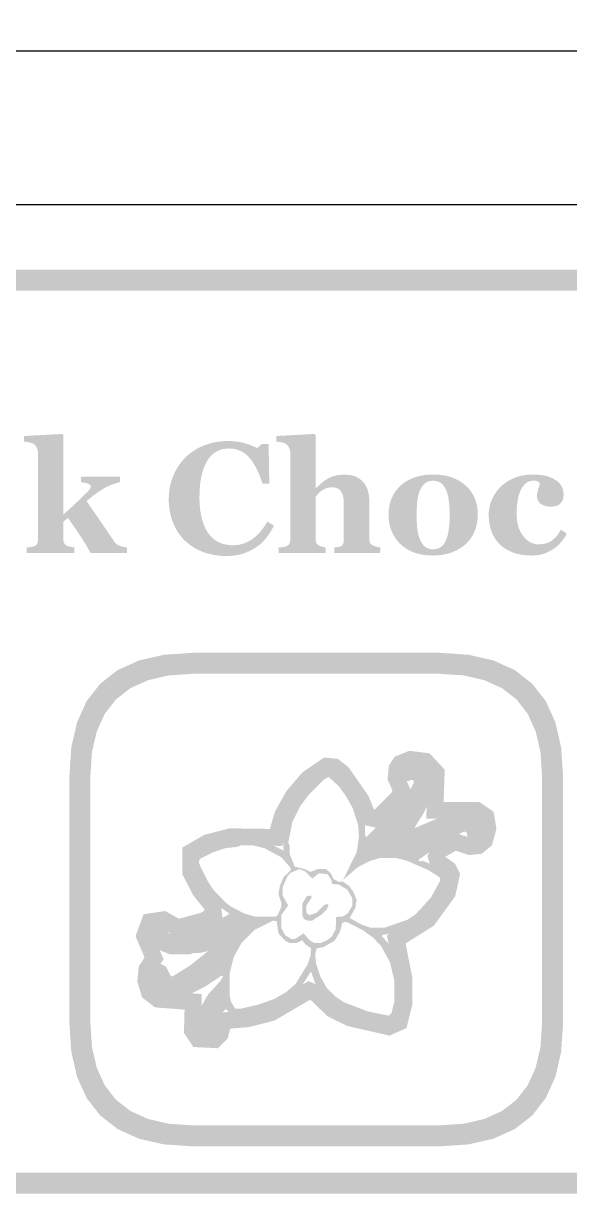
# Model space of a CAD drawing. Header units: millimetres. Extents: x 6 to 441, y 6 to 299.
# Drawn here: x 64.03 to 74.42, y 28.2 to 50.49 of the extents above; entities that cross this region are included whole.
import ezdxf

# ---------------------------------------------------------------- set-up
doc = ezdxf.new("R2010")
doc.units = ezdxf.units.MM
doc.layers.add('CUT', color=1, linetype='Continuous')
doc.layers.add('RASTER', color=7, linetype='Continuous')

msp = doc.modelspace()

# ---------------------------------------------------------------- hatches: boundary and pattern name
at = {"layer": 'RASTER'}
h = msp.add_hatch(color=7, dxfattribs=at)
h.paths.add_polyline_path([(49.2, 43.6), (49.234, 44.116), (49.338, 44.563), (49.509, 44.941), (49.75, 45.25), (50.059, 45.491), (50.438, 45.663), (50.884, 45.766), (51.4, 45.8), (108.6, 45.8), (109.116, 45.766), (109.563, 45.663), (109.941, 45.491), (110.25, 45.25), (110.491, 44.941), (110.663, 44.563), (110.766, 44.116), (110.8, 43.6), (110.8, 30.4), (110.766, 29.884), (110.663, 29.438), (110.491, 29.059), (110.25, 28.75), (109.941, 28.509), (109.563, 28.337), (109.116, 28.234), (108.6, 28.2), (51.4, 28.2), (50.884, 28.234), (50.438, 28.338), (50.059, 28.509), (49.75, 28.75), (49.509, 29.059), (49.338, 29.438), (49.234, 29.884), (49.2, 30.4)])
h.paths.add_polyline_path([(49.6, 43.6), (49.6, 30.4), (49.628, 29.978), (49.713, 29.612), (49.853, 29.303), (50.05, 29.05), (50.303, 28.853), (50.613, 28.713), (50.978, 28.628), (51.4, 28.6), (108.6, 28.6), (109.022, 28.628), (109.387, 28.713), (109.697, 28.853), (109.95, 29.05), (110.147, 29.303), (110.288, 29.612), (110.372, 29.978), (110.4, 30.4), (110.4, 43.6), (110.372, 44.022), (110.288, 44.388), (110.147, 44.697), (109.95, 44.95), (109.697, 45.147), (109.387, 45.287), (109.022, 45.372), (108.6, 45.4), (51.4, 45.4), (50.978, 45.372), (50.613, 45.287), (50.303, 45.147), (50.05, 44.95), (49.853, 44.697), (49.713, 44.388), (49.628, 44.022), (49.6, 43.6)], flags=0)
for points in [[(65.995, 40.4), (65.305, 40.4), (65.274, 40.455), (65.243, 40.508), (65.213, 40.559), (65.183, 40.607), (65.155, 40.654), (65.127, 40.698), (65.099, 40.74), (65.073, 40.78), (65.046, 40.819), (65.021, 40.857), (64.995, 40.894), (64.97, 40.93), (64.945, 40.966), (64.921, 41.001), (64.897, 41.036), (64.873, 41.069), (64.785, 40.995), (64.785, 40.675), (64.786, 40.663), (64.786, 40.65), (64.788, 40.639), (64.789, 40.627), (64.791, 40.617), (64.794, 40.607), (64.797, 40.598), (64.801, 40.589), (64.805, 40.581), (64.81, 40.573), (64.816, 40.566), (64.823, 40.56), (64.831, 40.554), (64.84, 40.548), (64.85, 40.543), (64.86, 40.539), (64.867, 40.536), (64.874, 40.533), (64.881, 40.531), (64.889, 40.528), (64.896, 40.526), (64.905, 40.523), (64.913, 40.521), (64.922, 40.519), (64.93, 40.517), (64.939, 40.515), (64.948, 40.513), (64.957, 40.511), (64.966, 40.51), (64.974, 40.509), (64.983, 40.508), (64.992, 40.507), (64.992, 40.4), (64.085, 40.4), (64.085, 40.507), (64.094, 40.508), (64.104, 40.509), (64.113, 40.509), (64.122, 40.51), (64.131, 40.511), (64.14, 40.513), (64.149, 40.514), (64.158, 40.515), (64.167, 40.516), (64.176, 40.518), (64.185, 40.519), (64.193, 40.521), (64.201, 40.523), (64.208, 40.525), (64.216, 40.527), (64.223, 40.529), (64.234, 40.533), (64.244, 40.538), (64.254, 40.543), (64.262, 40.549), (64.27, 40.556), (64.276, 40.563), (64.282, 40.571), (64.287, 40.579), (64.291, 40.587), (64.294, 40.597), (64.297, 40.607), (64.299, 40.618), (64.301, 40.629), (64.302, 40.641), (64.303, 40.653), (64.303, 40.667), (64.303, 42.3), (64.303, 42.312), (64.302, 42.324), (64.3, 42.337), (64.298, 42.349), (64.295, 42.362), (64.292, 42.374), (64.287, 42.387), (64.282, 42.4), (64.277, 42.413), (64.27, 42.425), (64.264, 42.436), (64.256, 42.446), (64.248, 42.455), (64.239, 42.464), (64.23, 42.472), (64.22, 42.479), (64.213, 42.483), (64.204, 42.487), (64.195, 42.491), (64.185, 42.495), (64.174, 42.498), (64.163, 42.502), (64.15, 42.505), (64.136, 42.508), (64.123, 42.511), (64.109, 42.513), (64.096, 42.515), (64.083, 42.517), (64.071, 42.519), (64.059, 42.521), (64.047, 42.522), (64.035, 42.523), (64.035, 42.629), (64.763, 42.668), (64.785, 42.644), (64.785, 41.132), (64.813, 41.157), (64.841, 41.183), (64.871, 41.209), (64.901, 41.237), (64.931, 41.265), (64.963, 41.295), (64.996, 41.325), (65.029, 41.357), (65.062, 41.388), (65.094, 41.418), (65.123, 41.446), (65.151, 41.473), (65.178, 41.499), (65.202, 41.523), (65.225, 41.546), (65.247, 41.567), (65.258, 41.58), (65.268, 41.591), (65.277, 41.601), (65.284, 41.611), (65.29, 41.62), (65.295, 41.629), (65.298, 41.636), (65.3, 41.643), (65.301, 41.649), (65.303, 41.655), (65.303, 41.659), (65.304, 41.664), (65.305, 41.667), (65.305, 41.67), (65.305, 41.673), (65.305, 41.674), (65.305, 41.681), (65.303, 41.687), (65.299, 41.693), (65.294, 41.699), (65.287, 41.704), (65.279, 41.709), (65.27, 41.714), (65.259, 41.718), (65.247, 41.723), (65.233, 41.727), (65.218, 41.731), (65.202, 41.735), (65.184, 41.739), (65.164, 41.742), (65.143, 41.746), (65.121, 41.749), (65.121, 41.853), (65.865, 41.853), (65.865, 41.752), (65.829, 41.742), (65.796, 41.732), (65.765, 41.722), (65.736, 41.712), (65.709, 41.703), (65.684, 41.693), (65.662, 41.684), (65.642, 41.675), (65.622, 41.666), (65.602, 41.656), (65.582, 41.645), (65.561, 41.633), (65.54, 41.621), (65.518, 41.608), (65.496, 41.594), (65.474, 41.579), (65.459, 41.569), (65.444, 41.559), (65.429, 41.549), (65.415, 41.539), (65.4, 41.528), (65.386, 41.518), (65.372, 41.507), (65.357, 41.496), (65.343, 41.485), (65.328, 41.474), (65.313, 41.461), (65.297, 41.448), (65.28, 41.434), (65.263, 41.42), (65.246, 41.405), (65.228, 41.389), (65.263, 41.337), (65.298, 41.287), (65.332, 41.237), (65.366, 41.188), (65.399, 41.141), (65.431, 41.094), (65.462, 41.048), (65.493, 41.004), (65.523, 40.959), (65.554, 40.914), (65.586, 40.868), (65.617, 40.821), (65.649, 40.774), (65.682, 40.726), (65.715, 40.678), (65.748, 40.629), (65.759, 40.612), (65.772, 40.597), (65.785, 40.583), (65.799, 40.571), (65.813, 40.56), (65.828, 40.551), (65.844, 40.543), (65.861, 40.536), (65.877, 40.531), (65.894, 40.526), (65.911, 40.521), (65.928, 40.517), (65.945, 40.514), (65.962, 40.511), (65.979, 40.509), (65.995, 40.507)], [(70.823, 40.4), (69.942, 40.4), (69.942, 40.507), (69.949, 40.508), (69.957, 40.508), (69.965, 40.509), (69.974, 40.51), (69.982, 40.511), (69.991, 40.512), (70.001, 40.513), (70.01, 40.514), (70.02, 40.515), (70.029, 40.517), (70.037, 40.518), (70.045, 40.52), (70.052, 40.522), (70.058, 40.524), (70.064, 40.526), (70.069, 40.529), (70.076, 40.533), (70.083, 40.538), (70.09, 40.543), (70.095, 40.549), (70.1, 40.555), (70.105, 40.561), (70.109, 40.568), (70.112, 40.576), (70.115, 40.584), (70.118, 40.593), (70.12, 40.603), (70.122, 40.614), (70.123, 40.626), (70.124, 40.638), (70.125, 40.652), (70.125, 40.667), (70.125, 41.352), (70.124, 41.389), (70.121, 41.423), (70.117, 41.455), (70.111, 41.484), (70.103, 41.511), (70.093, 41.536), (70.082, 41.558), (70.068, 41.578), (70.054, 41.595), (70.037, 41.61), (70.019, 41.623), (70, 41.634), (69.979, 41.642), (69.957, 41.648), (69.933, 41.651), (69.908, 41.652), (69.893, 41.652), (69.879, 41.651), (69.865, 41.65), (69.851, 41.648), (69.838, 41.646), (69.825, 41.643), (69.812, 41.639), (69.799, 41.635), (69.786, 41.63), (69.774, 41.625), (69.761, 41.619), (69.749, 41.613), (69.737, 41.607), (69.724, 41.599), (69.712, 41.592), (69.7, 41.584), (69.69, 41.576), (69.68, 41.569), (69.67, 41.561), (69.662, 41.554), (69.653, 41.546), (69.646, 41.539), (69.639, 41.531), (69.632, 41.524), (69.626, 41.516), (69.62, 41.509), (69.614, 41.501), (69.608, 41.495), (69.603, 41.488), (69.598, 41.482), (69.593, 41.475), (69.589, 41.469), (69.589, 40.683), (69.589, 40.67), (69.589, 40.657), (69.59, 40.645), (69.592, 40.634), (69.594, 40.624), (69.596, 40.614), (69.599, 40.605), (69.602, 40.597), (69.605, 40.589), (69.61, 40.582), (69.615, 40.575), (69.621, 40.568), (69.627, 40.562), (69.635, 40.556), (69.643, 40.55), (69.652, 40.545), (69.657, 40.542), (69.663, 40.539), (69.67, 40.536), (69.677, 40.533), (69.685, 40.53), (69.692, 40.527), (69.701, 40.524), (69.709, 40.522), (69.718, 40.519), (69.727, 40.517), (69.736, 40.515), (69.745, 40.513), (69.753, 40.511), (69.762, 40.509), (69.771, 40.508), (69.779, 40.507), (69.779, 40.4), (68.888, 40.4), (68.888, 40.507), (68.898, 40.508), (68.907, 40.508), (68.917, 40.509), (68.926, 40.51), (68.935, 40.511), (68.944, 40.512), (68.953, 40.513), (68.962, 40.514), (68.971, 40.515), (68.98, 40.517), (68.988, 40.518), (68.996, 40.52), (69.004, 40.522), (69.012, 40.524), (69.019, 40.526), (69.026, 40.529), (69.037, 40.534), (69.048, 40.539), (69.057, 40.544), (69.065, 40.55), (69.073, 40.557), (69.08, 40.564), (69.085, 40.571), (69.09, 40.579), (69.094, 40.588), (69.097, 40.597), (69.1, 40.607), (69.102, 40.618), (69.104, 40.629), (69.106, 40.641), (69.106, 40.653), (69.107, 40.667), (69.107, 42.3), (69.106, 42.312), (69.105, 42.324), (69.104, 42.336), (69.101, 42.348), (69.098, 42.361), (69.094, 42.374), (69.09, 42.386), (69.085, 42.4), (69.079, 42.412), (69.073, 42.424), (69.066, 42.435), (69.058, 42.446), (69.05, 42.455), (69.042, 42.464), (69.033, 42.472), (69.023, 42.479), (69.015, 42.483), (69.007, 42.488), (68.998, 42.492), (68.987, 42.496), (68.976, 42.499), (68.964, 42.503), (68.952, 42.506), (68.938, 42.509), (68.924, 42.511), (68.911, 42.514), (68.898, 42.516), (68.885, 42.518), (68.873, 42.519), (68.861, 42.521), (68.85, 42.522), (68.839, 42.523), (68.839, 42.629), (69.567, 42.668), (69.589, 42.644), (69.589, 41.636), (69.594, 41.636), (69.608, 41.649), (69.622, 41.661), (69.635, 41.672), (69.647, 41.684), (69.66, 41.695), (69.672, 41.706), (69.683, 41.716), (69.695, 41.726), (69.706, 41.736), (69.718, 41.747), (69.731, 41.757), (69.744, 41.767), (69.758, 41.777), (69.773, 41.787), (69.788, 41.797), (69.804, 41.808), (69.818, 41.816), (69.833, 41.825), (69.849, 41.833), (69.866, 41.84), (69.885, 41.848), (69.904, 41.855), (69.924, 41.861), (69.945, 41.868), (69.967, 41.874), (69.99, 41.879), (70.013, 41.883), (70.036, 41.886), (70.06, 41.889), (70.084, 41.891), (70.108, 41.892), (70.134, 41.893), (70.191, 41.891), (70.245, 41.884), (70.295, 41.874), (70.341, 41.859), (70.384, 41.839), (70.423, 41.816), (70.459, 41.788), (70.49, 41.756), (70.518, 41.721), (70.542, 41.683), (70.563, 41.642), (70.58, 41.599), (70.593, 41.552), (70.602, 41.503), (70.608, 41.452), (70.61, 41.398), (70.61, 40.68), (70.61, 40.667), (70.611, 40.654), (70.612, 40.642), (70.614, 40.631), (70.616, 40.621), (70.619, 40.611), (70.622, 40.602), (70.626, 40.593), (70.63, 40.586), (70.636, 40.578), (70.642, 40.571), (70.649, 40.564), (70.657, 40.558), (70.666, 40.552), (70.675, 40.547), (70.686, 40.542), (70.692, 40.539), (70.699, 40.536), (70.706, 40.534), (70.714, 40.531), (70.721, 40.529), (70.729, 40.526), (70.736, 40.524), (70.744, 40.522), (70.753, 40.519), (70.761, 40.517), (70.771, 40.515), (70.78, 40.514), (70.79, 40.512), (70.801, 40.51), (70.812, 40.508), (70.823, 40.507)], [(67.879, 40.344), (67.822, 40.345), (67.767, 40.349), (67.712, 40.355), (67.658, 40.363), (67.605, 40.373), (67.553, 40.386), (67.502, 40.401), (67.451, 40.418), (67.402, 40.438), (67.355, 40.459), (67.309, 40.483), (67.265, 40.509), (67.222, 40.537), (67.181, 40.567), (67.142, 40.599), (67.104, 40.633), (67.069, 40.668), (67.036, 40.706), (67.004, 40.745), (66.975, 40.787), (66.947, 40.83), (66.921, 40.876), (66.898, 40.924), (66.876, 40.973), (66.856, 41.025), (66.839, 41.077), (66.825, 41.131), (66.813, 41.186), (66.804, 41.243), (66.797, 41.3), (66.794, 41.359), (66.792, 41.42), (66.794, 41.479), (66.798, 41.538), (66.804, 41.596), (66.813, 41.652), (66.825, 41.708), (66.84, 41.762), (66.857, 41.815), (66.876, 41.867), (66.899, 41.918), (66.923, 41.967), (66.949, 42.014), (66.978, 42.059), (67.008, 42.103), (67.041, 42.145), (67.076, 42.185), (67.113, 42.224), (67.151, 42.26), (67.191, 42.294), (67.234, 42.325), (67.277, 42.355), (67.323, 42.383), (67.371, 42.408), (67.42, 42.432), (67.472, 42.453), (67.525, 42.472), (67.578, 42.489), (67.633, 42.503), (67.689, 42.514), (67.745, 42.523), (67.803, 42.529), (67.861, 42.533), (67.92, 42.534), (67.963, 42.534), (68.005, 42.532), (68.045, 42.528), (68.085, 42.524), (68.124, 42.518), (68.162, 42.511), (68.199, 42.502), (68.235, 42.493), (68.27, 42.482), (68.303, 42.471), (68.335, 42.46), (68.366, 42.448), (68.396, 42.436), (68.424, 42.424), (68.45, 42.411), (68.475, 42.398), (68.566, 42.479), (68.694, 42.479), (68.707, 41.72), (68.578, 41.72), (68.55, 41.804), (68.52, 41.882), (68.489, 41.954), (68.457, 42.021), (68.423, 42.082), (68.388, 42.137), (68.352, 42.186), (68.314, 42.23), (68.275, 42.268), (68.233, 42.301), (68.189, 42.329), (68.144, 42.352), (68.096, 42.369), (68.046, 42.382), (67.993, 42.39), (67.939, 42.392), (67.872, 42.388), (67.81, 42.377), (67.751, 42.358), (67.697, 42.332), (67.646, 42.297), (67.6, 42.256), (67.558, 42.207), (67.52, 42.15), (67.487, 42.086), (67.457, 42.016), (67.433, 41.94), (67.413, 41.858), (67.397, 41.77), (67.386, 41.676), (67.379, 41.576), (67.377, 41.469), (67.377, 41.409), (67.38, 41.35), (67.384, 41.294), (67.389, 41.24), (67.396, 41.188), (67.404, 41.139), (67.414, 41.092), (67.426, 41.047), (67.439, 41.004), (67.452, 40.963), (67.467, 40.925), (67.482, 40.889), (67.499, 40.855), (67.516, 40.822), (67.535, 40.793), (67.554, 40.765), (67.576, 40.738), (67.598, 40.713), (67.622, 40.69), (67.647, 40.668), (67.672, 40.649), (67.699, 40.631), (67.726, 40.615), (67.755, 40.601), (67.784, 40.589), (67.814, 40.579), (67.845, 40.57), (67.877, 40.562), (67.909, 40.557), (67.942, 40.553), (67.976, 40.55), (68.011, 40.549), (68.062, 40.551), (68.111, 40.556), (68.159, 40.565), (68.205, 40.577), (68.25, 40.593), (68.293, 40.612), (68.336, 40.635), (68.376, 40.661), (68.416, 40.69), (68.455, 40.724), (68.493, 40.76), (68.53, 40.801), (68.566, 40.845), (68.601, 40.892), (68.635, 40.943), (68.669, 40.998), (68.795, 40.921), (68.779, 40.89), (68.762, 40.859), (68.745, 40.829), (68.727, 40.799), (68.709, 40.771), (68.69, 40.743), (68.671, 40.717), (68.651, 40.691), (68.631, 40.666), (68.609, 40.642), (68.587, 40.618), (68.564, 40.596), (68.541, 40.575), (68.516, 40.554), (68.491, 40.534), (68.465, 40.516), (68.436, 40.496), (68.406, 40.478), (68.375, 40.46), (68.343, 40.444), (68.311, 40.429), (68.278, 40.415), (68.244, 40.402), (68.209, 40.39), (68.174, 40.379), (68.136, 40.37), (68.097, 40.362), (68.057, 40.356), (68.015, 40.351), (67.971, 40.347), (67.926, 40.345), (67.879, 40.344)], [(73.702, 40.353), (73.652, 40.354), (73.603, 40.357), (73.556, 40.361), (73.51, 40.368), (73.466, 40.376), (73.423, 40.386), (73.382, 40.399), (73.342, 40.412), (73.304, 40.428), (73.268, 40.445), (73.233, 40.463), (73.2, 40.483), (73.169, 40.503), (73.139, 40.526), (73.111, 40.549), (73.085, 40.574), (73.061, 40.601), (73.038, 40.629), (73.017, 40.658), (72.997, 40.688), (72.979, 40.719), (72.962, 40.752), (72.948, 40.785), (72.934, 40.82), (72.923, 40.856), (72.913, 40.893), (72.904, 40.93), (72.897, 40.969), (72.892, 41.008), (72.888, 41.048), (72.885, 41.088), (72.885, 41.129), (72.885, 41.167), (72.888, 41.205), (72.893, 41.242), (72.9, 41.278), (72.908, 41.314), (72.919, 41.35), (72.931, 41.385), (72.945, 41.42), (72.961, 41.453), (72.978, 41.486), (72.997, 41.518), (73.017, 41.549), (73.038, 41.578), (73.061, 41.607), (73.085, 41.635), (73.11, 41.661), (73.138, 41.687), (73.167, 41.712), (73.198, 41.735), (73.23, 41.757), (73.264, 41.778), (73.3, 41.797), (73.337, 41.815), (73.376, 41.832), (73.416, 41.847), (73.458, 41.86), (73.5, 41.871), (73.543, 41.88), (73.588, 41.887), (73.633, 41.892), (73.679, 41.895), (73.727, 41.896), (73.792, 41.894), (73.855, 41.889), (73.913, 41.881), (73.968, 41.87), (74.02, 41.856), (74.068, 41.838), (74.112, 41.818), (74.153, 41.794), (74.19, 41.767), (74.222, 41.738), (74.249, 41.707), (74.271, 41.674), (74.288, 41.639), (74.3, 41.601), (74.307, 41.561), (74.31, 41.519), (74.309, 41.493), (74.306, 41.469), (74.302, 41.446), (74.296, 41.424), (74.288, 41.403), (74.279, 41.384), (74.267, 41.366), (74.254, 41.349), (74.239, 41.334), (74.221, 41.321), (74.201, 41.31), (74.178, 41.301), (74.153, 41.294), (74.125, 41.289), (74.095, 41.286), (74.062, 41.285), (74.035, 41.286), (74.01, 41.288), (73.985, 41.292), (73.961, 41.298), (73.939, 41.305), (73.918, 41.314), (73.897, 41.325), (73.878, 41.337), (73.861, 41.351), (73.846, 41.366), (73.833, 41.382), (73.823, 41.398), (73.815, 41.416), (73.809, 41.435), (73.806, 41.454), (73.804, 41.475), (73.805, 41.493), (73.806, 41.511), (73.808, 41.529), (73.81, 41.547), (73.814, 41.564), (73.818, 41.582), (73.822, 41.6), (73.828, 41.617), (73.833, 41.634), (73.838, 41.65), (73.843, 41.665), (73.847, 41.679), (73.85, 41.692), (73.852, 41.704), (73.854, 41.715), (73.856, 41.724), (73.852, 41.731), (73.847, 41.737), (73.842, 41.742), (73.837, 41.747), (73.832, 41.752), (73.827, 41.757), (73.821, 41.761), (73.815, 41.765), (73.808, 41.768), (73.801, 41.771), (73.792, 41.773), (73.783, 41.775), (73.773, 41.776), (73.762, 41.778), (73.75, 41.778), (73.737, 41.778), (73.721, 41.778), (73.705, 41.776), (73.689, 41.774), (73.674, 41.771), (73.659, 41.766), (73.645, 41.761), (73.631, 41.755), (73.617, 41.748), (73.604, 41.739), (73.59, 41.729), (73.577, 41.718), (73.565, 41.705), (73.552, 41.691), (73.54, 41.675), (73.528, 41.658), (73.516, 41.639), (73.505, 41.62), (73.494, 41.6), (73.484, 41.577), (73.475, 41.554), (73.466, 41.528), (73.458, 41.501), (73.45, 41.473), (73.443, 41.443), (73.437, 41.411), (73.432, 41.378), (73.427, 41.344), (73.423, 41.307), (73.42, 41.27), (73.418, 41.23), (73.417, 41.19), (73.416, 41.147), (73.418, 41.083), (73.424, 41.023), (73.433, 40.966), (73.447, 40.912), (73.464, 40.861), (73.485, 40.813), (73.51, 40.768), (73.539, 40.727), (73.57, 40.689), (73.603, 40.657), (73.637, 40.629), (73.673, 40.607), (73.71, 40.589), (73.749, 40.577), (73.789, 40.569), (73.831, 40.567), (73.87, 40.568), (73.908, 40.572), (73.943, 40.577), (73.977, 40.585), (74.008, 40.595), (74.037, 40.608), (74.064, 40.623), (74.089, 40.64), (74.113, 40.659), (74.136, 40.68), (74.158, 40.702), (74.18, 40.727), (74.201, 40.754), (74.221, 40.782), (74.241, 40.813), (74.26, 40.845), (74.37, 40.769), (74.358, 40.747), (74.346, 40.725), (74.333, 40.704), (74.32, 40.684), (74.306, 40.663), (74.292, 40.644), (74.277, 40.625), (74.261, 40.606), (74.245, 40.588), (74.228, 40.57), (74.211, 40.553), (74.192, 40.536), (74.173, 40.52), (74.153, 40.504), (74.132, 40.489), (74.111, 40.475), (74.087, 40.46), (74.064, 40.447), (74.041, 40.434), (74.018, 40.422), (73.994, 40.411), (73.971, 40.401), (73.947, 40.392), (73.923, 40.384), (73.899, 40.377), (73.874, 40.37), (73.847, 40.365), (73.82, 40.361), (73.792, 40.357), (73.763, 40.355), (73.733, 40.354), (73.702, 40.353)]]:
    msp.add_hatch(color=7, dxfattribs=at).paths.add_polyline_path(points)
h = msp.add_hatch(color=7, dxfattribs=at)
h.paths.add_polyline_path([(72.454, 41.68), (72.48, 41.654), (72.505, 41.627), (72.528, 41.599), (72.549, 41.569), (72.569, 41.538), (72.588, 41.506), (72.604, 41.473), (72.619, 41.439), (72.633, 41.403), (72.644, 41.367), (72.654, 41.33), (72.662, 41.292), (72.668, 41.254), (72.673, 41.214), (72.676, 41.175), (72.677, 41.134), (72.676, 41.094), (72.673, 41.054), (72.669, 41.015), (72.662, 40.976), (72.654, 40.938), (72.645, 40.9), (72.633, 40.863), (72.62, 40.827), (72.605, 40.792), (72.589, 40.757), (72.571, 40.725), (72.551, 40.693), (72.529, 40.663), (72.506, 40.634), (72.482, 40.606), (72.455, 40.58), (72.426, 40.554), (72.395, 40.528), (72.362, 40.505), (72.328, 40.483), (72.293, 40.463), (72.257, 40.444), (72.219, 40.427), (72.179, 40.412), (72.138, 40.398), (72.096, 40.386), (72.052, 40.376), (72.007, 40.368), (71.961, 40.361), (71.913, 40.357), (71.863, 40.354), (71.812, 40.353), (71.768, 40.354), (71.725, 40.356), (71.682, 40.36), (71.641, 40.366), (71.6, 40.373), (71.56, 40.382), (71.521, 40.392), (71.483, 40.404), (71.446, 40.418), (71.41, 40.433), (71.376, 40.45), (71.342, 40.468), (71.309, 40.489), (71.278, 40.51), (71.247, 40.533), (71.218, 40.558), (71.19, 40.583), (71.165, 40.61), (71.141, 40.638), (71.118, 40.668), (71.097, 40.699), (71.077, 40.731), (71.059, 40.765), (71.042, 40.801), (71.027, 40.837), (71.014, 40.875), (71.002, 40.914), (70.993, 40.954), (70.986, 40.994), (70.981, 41.036), (70.978, 41.079), (70.977, 41.124), (70.978, 41.167), (70.981, 41.209), (70.985, 41.25), (70.991, 41.29), (70.999, 41.328), (71.009, 41.365), (71.02, 41.402), (71.034, 41.436), (71.049, 41.47), (71.065, 41.503), (71.084, 41.535), (71.104, 41.566), (71.126, 41.596), (71.15, 41.625), (71.176, 41.653), (71.203, 41.68), (71.231, 41.705), (71.26, 41.729), (71.291, 41.751), (71.324, 41.771), (71.358, 41.79), (71.394, 41.808), (71.431, 41.824), (71.47, 41.839), (71.511, 41.852), (71.552, 41.864), (71.595, 41.874), (71.638, 41.882), (71.683, 41.888), (71.73, 41.892), (71.777, 41.895), (71.825, 41.896), (71.876, 41.895), (71.925, 41.892), (71.972, 41.888), (72.018, 41.882), (72.063, 41.874), (72.105, 41.864), (72.147, 41.852), (72.187, 41.839), (72.225, 41.824), (72.262, 41.808), (72.297, 41.79), (72.331, 41.771), (72.364, 41.751), (72.395, 41.729), (72.425, 41.705), (72.454, 41.68)])
h.paths.add_polyline_path([(72.079, 40.665), (72.087, 40.686), (72.094, 40.708), (72.101, 40.732), (72.107, 40.756), (72.113, 40.781), (72.118, 40.808), (72.122, 40.836), (72.126, 40.864), (72.13, 40.894), (72.133, 40.925), (72.136, 40.958), (72.138, 40.991), (72.14, 41.026), (72.141, 41.062), (72.142, 41.099), (72.142, 41.137), (72.142, 41.163), (72.141, 41.19), (72.14, 41.218), (72.138, 41.247), (72.136, 41.276), (72.134, 41.307), (72.131, 41.339), (72.127, 41.371), (72.123, 41.403), (72.119, 41.434), (72.114, 41.462), (72.109, 41.489), (72.103, 41.514), (72.097, 41.538), (72.09, 41.559), (72.083, 41.579), (72.074, 41.602), (72.064, 41.623), (72.053, 41.643), (72.041, 41.662), (72.029, 41.679), (72.015, 41.695), (72.001, 41.71), (71.986, 41.724), (71.97, 41.737), (71.953, 41.747), (71.935, 41.756), (71.915, 41.764), (71.895, 41.77), (71.874, 41.774), (71.852, 41.776), (71.828, 41.777), (71.803, 41.776), (71.779, 41.773), (71.756, 41.769), (71.735, 41.763), (71.715, 41.755), (71.696, 41.745), (71.678, 41.733), (71.662, 41.72), (71.647, 41.705), (71.633, 41.689), (71.619, 41.672), (71.607, 41.654), (71.595, 41.635), (71.585, 41.615), (71.575, 41.594), (71.566, 41.572), (71.559, 41.551), (71.552, 41.528), (71.546, 41.505), (71.54, 41.481), (71.535, 41.456), (71.531, 41.431), (71.527, 41.404), (71.524, 41.376), (71.521, 41.348), (71.519, 41.32), (71.517, 41.291), (71.515, 41.262), (71.514, 41.233), (71.513, 41.203), (71.512, 41.173), (71.512, 41.143), (71.512, 41.104), (71.513, 41.066), (71.513, 41.031), (71.515, 40.997), (71.516, 40.965), (71.518, 40.934), (71.52, 40.905), (71.522, 40.878), (71.525, 40.852), (71.529, 40.826), (71.534, 40.8), (71.54, 40.773), (71.546, 40.747), (71.554, 40.721), (71.563, 40.694), (71.572, 40.668), (71.581, 40.646), (71.591, 40.625), (71.601, 40.605), (71.613, 40.587), (71.626, 40.569), (71.639, 40.553), (71.653, 40.538), (71.669, 40.525), (71.685, 40.512), (71.702, 40.501), (71.721, 40.492), (71.74, 40.485), (71.761, 40.479), (71.782, 40.475), (71.805, 40.473), (71.828, 40.472), (71.85, 40.473), (71.871, 40.475), (71.891, 40.479), (71.91, 40.484), (71.929, 40.491), (71.946, 40.499), (71.963, 40.509), (71.979, 40.521), (71.995, 40.534), (72.009, 40.548), (72.023, 40.564), (72.036, 40.581), (72.048, 40.6), (72.059, 40.62), (72.069, 40.642), (72.079, 40.665)], flags=0)
h = msp.add_hatch(color=7, dxfattribs=at)
h.paths.add_polyline_path([(64.9, 36.15), (64.937, 36.701), (65.047, 37.178), (65.23, 37.582), (65.488, 37.912), (65.818, 38.17), (66.222, 38.353), (66.699, 38.463), (67.25, 38.5), (71.95, 38.5), (72.501, 38.463), (72.978, 38.353), (73.382, 38.17), (73.712, 37.912), (73.97, 37.582), (74.153, 37.178), (74.263, 36.701), (74.3, 36.15), (74.3, 31.45), (74.263, 30.899), (74.153, 30.422), (73.97, 30.018), (73.713, 29.688), (73.382, 29.43), (72.978, 29.247), (72.501, 29.137), (71.95, 29.1), (67.25, 29.1), (66.699, 29.137), (66.222, 29.247), (65.818, 29.43), (65.488, 29.688), (65.23, 30.018), (65.047, 30.422), (64.937, 30.899), (64.9, 31.45)])
h.paths.add_polyline_path([(65.3, 36.15), (65.3, 31.45), (65.33, 30.993), (65.422, 30.597), (65.574, 30.262), (65.788, 29.987), (66.062, 29.774), (66.397, 29.622), (66.793, 29.53), (67.25, 29.5), (71.95, 29.5), (72.407, 29.53), (72.803, 29.622), (73.138, 29.774), (73.413, 29.987), (73.626, 30.262), (73.778, 30.597), (73.87, 30.993), (73.9, 31.45), (73.9, 36.15), (73.87, 36.607), (73.778, 37.003), (73.626, 37.338), (73.413, 37.613), (73.138, 37.826), (72.803, 37.978), (72.407, 38.07), (71.95, 38.1), (67.25, 38.1), (66.793, 38.07), (66.397, 37.978), (66.062, 37.826), (65.788, 37.613), (65.574, 37.338), (65.422, 37.003), (65.33, 36.607), (65.3, 36.15)], flags=0)
h = msp.add_hatch(color=7, dxfattribs=at)
h.paths.add_polyline_path([(71.368, 36.633), (71.757, 36.587), (72.047, 36.275), (72.026, 35.659), (72.708, 35.659), (72.978, 35.473), (73.032, 35.142), (72.945, 34.831), (72.751, 34.673), (72.511, 34.648), (72.257, 34.73), (72.061, 34.617), (72.057, 34.607), (72.054, 34.617), (72.244, 34.482), (72.34, 34.29), (72.246, 33.861), (71.839, 33.302), (71.302, 32.964), (71.433, 32.296), (71.433, 31.809), (71.319, 31.353), (70.997, 31.209), (70.19, 31.392), (69.814, 31.579), (69.506, 31.876), (69.477, 31.889), (68.807, 31.496), (68.328, 31.373), (67.962, 31.341), (67.913, 31.156), (67.726, 30.969), (67.261, 30.992), (67.082, 31.261), (67.093, 31.704), (66.53, 31.747), (66.287, 31.935), (66.193, 32.237), (66.221, 32.526), (66.332, 32.697), (66.16, 33.103), (66.312, 33.52), (66.723, 33.582), (66.988, 33.435), (67.404, 33.548), (67.475, 33.593), (67.471, 33.615), (67.252, 33.889), (67.049, 34.292), (67.049, 34.789), (67.466, 35.032), (67.953, 35.157), (68.717, 35.146), (68.815, 35.477), (69.031, 35.865), (69.337, 36.223), (69.75, 36.504), (70.011, 36.481), (70.216, 36.32), (70.599, 35.767), (70.703, 35.504), (70.699, 35.505), (71.036, 35.837), (71.05, 35.884), (70.959, 36.089), (70.982, 36.352), (71.095, 36.522)])
h.paths.add_polyline_path([(71.412, 36.306), (71.307, 36.263), (71.293, 36.242), (71.285, 36.143), (71.39, 35.907), (71.319, 35.667), (70.8, 35.154), (70.467, 35.229), (70.315, 35.615), (69.98, 36.098), (69.888, 36.171), (69.836, 36.175), (69.552, 35.983), (69.295, 35.681), (69.112, 35.352), (68.955, 34.822), (67.991, 34.837), (67.589, 34.733), (67.369, 34.605), (67.369, 34.368), (67.522, 34.063), (67.776, 33.747), (67.82, 33.435), (67.535, 33.251), (66.946, 33.093), (66.663, 33.249), (66.548, 33.232), (66.504, 33.111), (66.693, 32.666), (66.532, 32.418), (66.518, 32.27), (66.563, 32.126), (66.65, 32.059), (67.42, 32.001), (67.405, 31.354), (67.438, 31.304), (67.601, 31.296), (67.626, 31.321), (67.71, 31.641), (68.274, 31.689), (68.684, 31.795), (69.454, 32.247), (69.686, 32.147), (70, 31.844), (70.298, 31.696), (70.964, 31.545), (71.046, 31.581), (71.113, 31.848), (71.113, 32.265), (70.946, 33.118), (71.616, 33.54), (71.948, 33.995), (72.003, 34.248), (71.993, 34.268), (71.779, 34.42), (71.717, 34.627), (71.809, 34.84), (72.219, 35.078), (72.545, 34.973), (72.623, 34.981), (72.664, 35.014), (72.704, 35.16), (72.684, 35.287), (72.608, 35.339), (71.695, 35.339), (71.722, 36.154), (71.603, 36.283), (71.412, 36.306)], flags=0)
h = msp.add_hatch(color=7, dxfattribs=at)
h.paths.add_polyline_path([(71.414, 36.393), (71.566, 36.401), (71.653, 36.355), (71.76, 36.276), (71.831, 36.135), (71.831, 35.895), (71.805, 35.789), (71.653, 35.462), (71.467, 35.159), (72.017, 35.39), (72.363, 35.47), (72.576, 35.444), (72.716, 35.372), (72.77, 35.319), (72.815, 35.204), (72.754, 35), (72.663, 34.904), (72.629, 34.885), (72.488, 34.904), (72.469, 35.071), (72.416, 35.098), (72.063, 34.92), (71.547, 34.558), (71.573, 34.521), (71.619, 34.54), (71.698, 34.513), (71.946, 34.388), (72.079, 34.282), (72.097, 34.168), (72.044, 34.035), (71.946, 33.841), (71.813, 33.655), (71.547, 33.389), (71.3, 33.237), (71.087, 33.158), (70.874, 33.131), (70.848, 33.104), (70.962, 32.98), (71.087, 32.732), (71.193, 32.307), (71.193, 31.802), (71.095, 31.502), (71.007, 31.456), (70.795, 31.483), (70.236, 31.642), (69.989, 31.767), (69.67, 32.06), (69.572, 32.227), (69.5, 32.432), (69.261, 32.06), (68.995, 31.874), (68.695, 31.722), (68.163, 31.589), (68.004, 31.589), (67.879, 31.714), (67.756, 31.597), (67.685, 31.483), (67.711, 31.377), (67.693, 31.262), (67.552, 31.164), (67.411, 31.209), (67.313, 31.35), (67.313, 31.536), (67.366, 31.696), (67.544, 31.996), (67.772, 32.246), (67.836, 32.352), (67.783, 32.342), (67.48, 32.14), (67.233, 32.015), (66.967, 31.935), (66.728, 31.935), (66.56, 32.007), (66.454, 32.14), (66.409, 32.28), (66.454, 32.448), (66.497, 32.512), (66.568, 32.546), (66.648, 32.573), (66.736, 32.528), (66.826, 32.352), (66.861, 32.334), (67.188, 32.538), (67.544, 32.82), (67.392, 32.785), (67.259, 32.785), (67.206, 32.759), (66.808, 32.759), (66.507, 32.884), (66.409, 33.051), (66.409, 33.184), (66.454, 33.272), (66.534, 33.352), (66.621, 33.37), (66.709, 33.325), (66.773, 33.176), (66.808, 33.158), (66.94, 33.158), (67.339, 33.264), (67.818, 33.45), (67.95, 33.53), (67.81, 33.628), (67.597, 33.841), (67.464, 34.027), (67.366, 34.194), (67.259, 34.46), (67.278, 34.628), (67.411, 34.734), (67.578, 34.806), (67.818, 34.885), (68.083, 34.939), (68.456, 34.939), (68.721, 34.859), (68.979, 34.734), (68.961, 35.098), (69.04, 35.364), (69.165, 35.611), (69.272, 35.771), (69.564, 36.09), (69.838, 36.268), (69.952, 36.222), (70.058, 36.116), (70.324, 35.744), (70.502, 35.337), (70.529, 35.231), (70.529, 35.018), (70.555, 34.992), (71.175, 35.595), (71.387, 35.888), (71.459, 36.028), (71.451, 36.074), (71.406, 36.082), (71.353, 36.055), (71.239, 36.074), (71.193, 36.135), (71.193, 36.214), (71.265, 36.329)])
h.paths.add_polyline_path([(69.838, 36.135), (69.75, 36.09), (69.458, 35.797), (69.298, 35.584), (69.147, 35.284), (69.067, 34.885), (69.093, 34.832), (69.093, 34.673), (69.192, 34.426), (69.386, 34.38), (69.492, 34.327), (69.625, 34.38), (69.785, 34.38), (69.872, 34.309), (69.936, 34.186), (70.024, 34.141), (70.104, 34.141), (70.218, 34.069), (70.298, 33.963), (70.369, 33.796), (70.343, 33.636), (70.236, 33.45), (70.476, 33.317), (70.635, 33.264), (70.901, 33.264), (71.334, 33.415), (71.494, 33.522), (71.786, 33.841), (71.964, 34.168), (71.946, 34.229), (71.733, 34.362), (71.326, 34.54), (71.114, 34.593), (70.821, 34.593), (70.635, 34.54), (70.388, 34.415), (70.112, 34.176), (70.369, 34.699), (70.415, 35), (70.396, 35.231), (70.29, 35.55), (70.165, 35.771), (70.032, 35.957)], flags=0)
h.paths.add_polyline_path([(68.163, 34.832), (68.11, 34.806), (67.871, 34.779), (67.632, 34.699), (67.384, 34.574), (67.366, 34.513), (67.392, 34.434), (67.544, 34.133), (67.65, 33.974), (67.889, 33.734), (67.996, 33.655), (68.243, 33.53), (68.429, 33.477), (68.828, 33.477), (68.862, 33.495), (68.934, 33.663), (68.934, 33.742), (68.881, 33.902), (68.907, 34.061), (68.979, 34.229), (69.101, 34.346), (69.12, 34.38), (69.101, 34.415), (68.942, 34.601), (68.615, 34.779), (68.402, 34.832)], flags=0)
h.paths.add_polyline_path([(69.28, 34.38), (69.112, 34.309), (69.059, 34.255), (68.961, 34.035), (68.961, 33.875), (69.067, 33.689), (68.934, 33.503), (68.934, 33.264), (69.006, 33.123), (69.12, 33.051), (69.2, 33.051), (69.359, 33.158), (69.484, 33.017), (69.572, 32.972), (69.678, 32.972), (69.793, 33.017), (69.899, 33.096), (69.971, 33.237), (69.979, 33.469), (70.104, 33.477), (70.202, 33.538), (70.29, 33.689), (70.29, 33.822), (70.191, 33.99), (70.024, 34.088), (69.899, 34.096), (69.891, 34.168), (69.819, 34.282), (69.652, 34.301), (69.527, 34.202), (69.394, 34.335)], flags=0)
h.paths.add_polyline_path([(69.42, 33.867), (69.492, 33.875), (69.519, 33.849), (69.412, 33.689), (69.412, 33.556), (69.466, 33.503), (69.606, 33.548), (69.75, 33.697), (69.811, 33.716), (69.838, 33.689), (69.793, 33.602), (69.713, 33.522), (69.519, 33.397), (69.439, 33.397), (69.367, 33.431), (69.333, 33.503), (69.333, 33.716)], flags=0)
h.paths.add_polyline_path([(68.775, 33.397), (68.421, 33.219), (68.182, 32.98), (68.03, 32.706), (67.95, 32.387), (67.95, 31.988), (67.977, 31.855), (68.057, 31.722), (68.163, 31.722), (68.509, 31.802), (68.801, 31.908), (69.022, 32.033), (69.208, 32.193), (69.439, 32.573), (69.492, 32.732), (69.5, 32.873), (69.404, 32.937), (69.333, 33.025), (69.226, 32.972), (69.093, 32.972), (69.006, 33.017), (68.881, 33.158), (68.846, 33.389)], flags=0)
h.paths.add_polyline_path([(70.13, 33.37), (70.096, 33.352), (70.05, 33.184), (69.952, 33.017), (69.731, 32.892), (69.617, 32.873), (69.599, 32.839), (69.58, 32.751), (69.599, 32.573), (69.678, 32.334), (69.803, 32.113), (69.963, 31.953), (70.122, 31.847), (70.582, 31.669), (70.981, 31.589), (71.034, 31.642), (71.087, 31.855), (71.087, 32.254), (71.007, 32.599), (70.829, 32.926), (70.67, 33.086), (70.484, 33.219), (70.183, 33.37)], flags=0)

# ---------------------------------------------------------------- linework, layer by layer
at = {"layer": 'CUT'}
for points in [[(109.001, 49.96), (50.999, 49.96), (50.517, 49.981), (50.075, 50.044), (49.675, 50.149), (49.315, 50.297), (48.997, 50.488)], [(48.997, 46.512), (49.315, 46.703), (49.675, 46.851), (50.075, 46.956), (50.517, 47.019), (50.999, 47.04), (109.001, 47.04)]]:
    msp.add_lwpolyline(points, dxfattribs=at)

doc.saveas('drawing.dxf')
